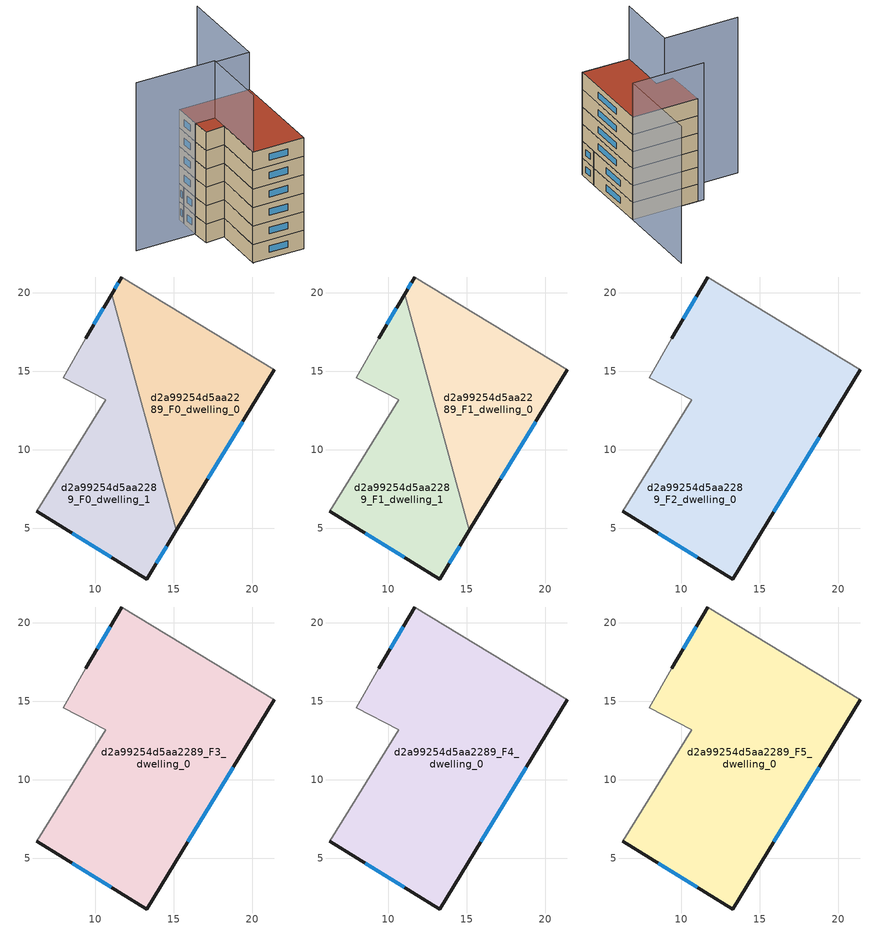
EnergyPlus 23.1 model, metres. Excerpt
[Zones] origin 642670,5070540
d2a99254d5aa2289_F0_dwelling_0
 floor ground (EU_floor_Construction): 21.4,15.08 15.17,4.87 11.05,19.9 11.69,20.99 z0
 wall outside (EU_wall_Construction): 11.69,20.99 11.05,19.9 / 15.17,4.87 21.4,15.08 z0:3
 wall adiabatic (EU_wall_Construction): 21.4,15.08 11.69,20.99 z0:3
 wall to d2a99254d5aa2289_F0_dwelling_1 (EU_wall_Construction): 11.05,19.9 15.17,4.87 z0:3
 window (EU_Window_Construction): 11.49,20.64 11.26,20.25 / 17.18,8.16 19.39,11.79 z0.97:2.03
d2a99254d5aa2289_F0_dwelling_1
 floor ground (EU_floor_Construction): 11.05,19.9 15.17,4.87 13.29,1.78 6.29,6.08 10.69,13.18 7.99,14.59 9.39,17.09 z0
 wall outside (EU_wall_Construction): 11.05,19.9 9.39,17.09 / 6.29,6.08 13.29,1.78 15.17,4.87 z0:3
 wall adiabatic (EU_wall_Construction): 9.39,17.09 7.99,14.59 10.69,13.18 6.29,6.08 z0:3
 window (EU_Window_Construction): 10.52,18.99 9.93,17.99 / 13.9,2.77 14.57,3.87 / 8.55,4.69 11.03,3.16 z0.97:2.03
d2a99254d5aa2289_F1_dwelling_0
 floor to d2a99254d5aa2289_F0_dwelling_0 (EU_floor_Construction): 21.4,15.08 15.17,4.87 11.05,19.9 11.69,20.99 z3
 wall outside (EU_wall_Construction): 11.69,20.99 11.05,19.9 / 15.17,4.87 21.4,15.08 z3:6
 wall adiabatic (EU_wall_Construction): 21.4,15.08 11.69,20.99 z3:6
 wall to d2a99254d5aa2289_F1_dwelling_1 (EU_wall_Construction): 11.05,19.9 15.17,4.87 z3:6
 window (EU_Window_Construction): 11.49,20.64 11.26,20.25 / 17.18,8.16 19.39,11.79 z3.97:5.03
d2a99254d5aa2289_F1_dwelling_1
 floor to d2a99254d5aa2289_F0_dwelling_1 (EU_floor_Construction): 11.05,19.9 15.17,4.87 13.29,1.78 6.29,6.08 10.69,13.18 7.99,14.59 9.39,17.09 z3
 wall outside (EU_wall_Construction): 11.05,19.9 9.39,17.09 / 6.29,6.08 13.29,1.78 15.17,4.87 z3:6
 wall adiabatic (EU_wall_Construction): 9.39,17.09 7.99,14.59 10.69,13.18 6.29,6.08 z3:6
 window (EU_Window_Construction): 10.52,18.99 9.93,17.99 / 13.9,2.77 14.57,3.87 / 8.55,4.69 11.03,3.16 z3.97:5.03
d2a99254d5aa2289_F2_dwelling_0
 floor to d2a99254d5aa2289_F1_dwelling_0 (EU_floor_Construction): 21.4,15.08 15.17,4.87 11.05,19.9 11.69,20.99 z6
 floor to d2a99254d5aa2289_F1_dwelling_1 (EU_floor_Construction): 11.05,19.9 15.17,4.87 13.29,1.78 6.29,6.08 10.69,13.18 7.99,14.59 9.39,17.09 z6
 wall outside (EU_wall_Construction): 11.69,20.99 9.39,17.09 / 6.29,6.08 13.29,1.78 21.4,15.08 z6:9
 wall adiabatic (EU_wall_Construction): 9.39,17.09 7.99,14.59 10.69,13.18 6.29,6.08 / 21.4,15.08 11.69,20.99 z6:9
 window (EU_Window_Construction): 10.95,19.73 10.13,18.35 / 15.91,6.07 18.78,10.79 / 8.55,4.69 11.03,3.16 z6.97:8.03
d2a99254d5aa2289_F3_dwelling_0
 floor to d2a99254d5aa2289_F2_dwelling_0 (EU_floor_Construction): 21.4,15.08 13.29,1.78 6.29,6.08 10.69,13.18 7.99,14.59 9.39,17.09 11.69,20.99 z9
 wall outside (EU_wall_Construction): 11.69,20.99 9.39,17.09 / 6.29,6.08 13.29,1.78 21.4,15.08 z9:12
 wall adiabatic (EU_wall_Construction): 9.39,17.09 7.99,14.59 10.69,13.18 6.29,6.08 / 21.4,15.08 11.69,20.99 z9:12
 window (EU_Window_Construction): 10.95,19.73 10.13,18.35 / 15.91,6.07 18.78,10.79 / 8.55,4.69 11.03,3.16 z9.97:11.03
d2a99254d5aa2289_F4_dwelling_0
 floor to d2a99254d5aa2289_F3_dwelling_0 (EU_floor_Construction): 21.4,15.08 13.29,1.78 6.29,6.08 10.69,13.18 7.99,14.59 9.39,17.09 11.69,20.99 z12
 wall outside (EU_wall_Construction): 11.69,20.99 9.39,17.09 / 6.29,6.08 13.29,1.78 21.4,15.08 z12:15
 wall adiabatic (EU_wall_Construction): 9.39,17.09 7.99,14.59 10.69,13.18 6.29,6.08 / 21.4,15.08 11.69,20.99 z12:15
 window (EU_Window_Construction): 10.95,19.73 10.13,18.35 / 15.91,6.07 18.78,10.79 / 8.55,4.69 11.03,3.16 z12.97:14.03
d2a99254d5aa2289_F5_dwelling_0
 floor to d2a99254d5aa2289_F4_dwelling_0 (EU_floor_Construction): 21.4,15.08 13.29,1.78 6.29,6.08 10.69,13.18 7.99,14.59 9.39,17.09 11.69,20.99 z15
 wall outside (EU_wall_Construction): 11.69,20.99 9.39,17.09 / 6.29,6.08 13.29,1.78 21.4,15.08 z15:18
 wall adiabatic (EU_wall_Construction): 9.39,17.09 7.99,14.59 10.69,13.18 6.29,6.08 / 21.4,15.08 11.69,20.99 z15:18
 window (EU_Window_Construction): 10.95,19.73 10.13,18.35 / 15.91,6.07 18.78,10.79 / 8.55,4.69 11.03,3.16 z15.97:17.03
 roof outside (EU_roof_Construction): 13.29,1.78 21.4,15.08 11.69,20.99 9.39,17.09 7.99,14.59 10.69,13.18 6.29,6.08 z18
shading: 29.12,27.81 21.39,15.06 / 21.39,15.06 10.79,21.49 z0:24; 1.27,22.1 12.09,15.45 / 12.09,15.45 6.3,6.04 z0:27.3
[Building]
EU S2 Campaign: North Axis=0; Terrain=City; Solar Distribution=FullExterior
[Site:Location]
Lyon-Bron: Latitude=45.75; Longitude=5; Time Zone=1; Elevation=198
[SizingPeriod:WeatherFileDays]
AnnualSizingPeriod: Begin Month=1; Begin Day of Month=1; End Month=12; End Day of Month=31; Day of Week for Start Day=Monday; Use Weather File Daylight Saving Period=No; Use Weather File Rain and Snow Indicators=No
[MATERIAL]
EU_InternalMass_Material: Roughness=MediumRough; Thickness=0.1; Conductivity=1; Density=1800; Specific Heat=900; Thermal Absorptance=0.9; Solar Absorptance=0.7; Visible Absorptance=0.7
[MATERIAL:NOMASS] Roughness=MediumRough; Thermal Absorptance=0.9; Solar Absorptance=0.7; Visible Absorptance=0.7
Name | Thermal Resistance
EU_wall_NoMass | 2.20426
EU_roof_NoMass | 1.82421
EU_floor_NoMass | 2.14752
[WINDOWMATERIAL:SIMPLEGLAZINGSYSTEM]
EU_Window_SimpleGlazing: UFactor=2.59914; Solar Heat Gain Coefficient=0.76; Visible Transmittance=0.76
[CONSTRUCTION]
EU_wall_Construction: EU_wall_NoMass
EU_roof_Construction: EU_roof_NoMass
EU_floor_Construction: EU_floor_NoMass
EU_InternalMass_Construction: EU_InternalMass_Material
EU_Window_Construction: EU_Window_SimpleGlazing
[ZONE] Type=1; Multiplier=1; Ceiling Height=autocalculate; Floor Area=autocalculate; Part of Total Floor Area=Yes
Name | Volume
d2a99254d5aa2289_F0_dwelling_0; d2a99254d5aa2289_F1_dwelling_0 | 225.209
d2a99254d5aa2289_F2_dwelling_0; d2a99254d5aa2289_F3_dwelling_0; d2a99254d5aa2289_F4_dwelling_0; d2a99254d5aa2289_F5_dwelling_0 | 450.417
d2a99254d5aa2289_F0_dwelling_1 | 225.213
d2a99254d5aa2289_F1_dwelling_1 | 225.211
[INTERNALMASS] Construction=EU_InternalMass_Construction
Name | Zone or ZoneList | Surface Area
d2a99254d5aa2289_F0_dwelling_0_EU_InternalMass | d2a99254d5aa2289_F0_dwelling_0 | 75.0695
d2a99254d5aa2289_F0_dwelling_1_EU_InternalMass | d2a99254d5aa2289_F0_dwelling_1 | 75.0708
d2a99254d5aa2289_F1_dwelling_0_EU_InternalMass | d2a99254d5aa2289_F1_dwelling_0 | 75.0695
d2a99254d5aa2289_F1_dwelling_1_EU_InternalMass | d2a99254d5aa2289_F1_dwelling_1 | 75.0708
d2a99254d5aa2289_F2_dwelling_0_EU_InternalMass | d2a99254d5aa2289_F2_dwelling_0 | 150.139
d2a99254d5aa2289_F3_dwelling_0_EU_InternalMass | d2a99254d5aa2289_F3_dwelling_0 | 150.139
d2a99254d5aa2289_F4_dwelling_0_EU_InternalMass | d2a99254d5aa2289_F4_dwelling_0 | 150.139
d2a99254d5aa2289_F5_dwelling_0_EU_InternalMass | d2a99254d5aa2289_F5_dwelling_0 | 150.139
[OTHEREQUIPMENT] Fuel Type=Electricity; Design Level Calculation Method=Watts/Area; Power per Zone Floor Area=1; Fraction Latent=0; Fraction Radiant=0; Fraction Lost=0; Carbon Dioxide Generation Rate=0; EndUse Subcategory=EU_Step8_InternalGains
Name | Zone or ZoneList or Space or SpaceList | Schedule
EU_Step8_InternalGain_d2a99254d5aa2289_F0_dwelling_0_f000 | d2a99254d5aa2289_F0_dwelling_0 | EU_Step8_GainSchedule_d2a99254d5aa2289_F0_dwelling_0_f000
EU_Step8_InternalGain_d2a99254d5aa2289_F0_dwelling_1_f000 | d2a99254d5aa2289_F0_dwelling_1 | EU_Step8_GainSchedule_d2a99254d5aa2289_F0_dwelling_1_f000
EU_Step8_InternalGain_d2a99254d5aa2289_F1_dwelling_0_f000 | d2a99254d5aa2289_F1_dwelling_0 | EU_Step8_GainSchedule_d2a99254d5aa2289_F1_dwelling_0_f000
EU_Step8_InternalGain_d2a99254d5aa2289_F1_dwelling_1_f000 | d2a99254d5aa2289_F1_dwelling_1 | EU_Step8_GainSchedule_d2a99254d5aa2289_F1_dwelling_1_f000
EU_Step8_InternalGain_d2a99254d5aa2289_F2_dwelling_0_f000 | d2a99254d5aa2289_F2_dwelling_0 | EU_Step8_GainSchedule_d2a99254d5aa2289_F2_dwelling_0_f000
EU_Step8_InternalGain_d2a99254d5aa2289_F3_dwelling_0_f000 | d2a99254d5aa2289_F3_dwelling_0 | EU_Step8_GainSchedule_d2a99254d5aa2289_F3_dwelling_0_f000
EU_Step8_InternalGain_d2a99254d5aa2289_F4_dwelling_0_f000 | d2a99254d5aa2289_F4_dwelling_0 | EU_Step8_GainSchedule_d2a99254d5aa2289_F4_dwelling_0_f000
EU_Step8_InternalGain_d2a99254d5aa2289_F5_dwelling_0_f000 | d2a99254d5aa2289_F5_dwelling_0 | EU_Step8_GainSchedule_d2a99254d5aa2289_F5_dwelling_0_f000
[ZONEVENTILATION:DESIGNFLOWRATE] Schedule=EU_AlwaysOn; Design Flow Rate Calculation Method=AirChanges/Hour; Air Changes per Hour=0.567084; Ventilation Type=Natural; Fan Pressure Rise=0; Fan Total Efficiency=1; Constant Term Coefficient=1; Temperature Term Coefficient=0; Velocity Term Coefficient=0; Velocity Squared Term Coefficient=0; Minimum Indoor Temperature=-100; Maximum Indoor Temperature=100; Delta Temperature=-100; Minimum Outdoor Temperature=-100; Maximum Outdoor Temperature=100; Maximum Wind Speed=40
Name | Zone or ZoneList or Space or SpaceList
EU_ConstantAir_d2a99254d5aa2289_F0_dwelling_0 | d2a99254d5aa2289_F0_dwelling_0
EU_ConstantAir_d2a99254d5aa2289_F0_dwelling_1 | d2a99254d5aa2289_F0_dwelling_1
EU_ConstantAir_d2a99254d5aa2289_F1_dwelling_0 | d2a99254d5aa2289_F1_dwelling_0
EU_ConstantAir_d2a99254d5aa2289_F1_dwelling_1 | d2a99254d5aa2289_F1_dwelling_1
EU_ConstantAir_d2a99254d5aa2289_F2_dwelling_0 | d2a99254d5aa2289_F2_dwelling_0
EU_ConstantAir_d2a99254d5aa2289_F3_dwelling_0 | d2a99254d5aa2289_F3_dwelling_0
EU_ConstantAir_d2a99254d5aa2289_F4_dwelling_0 | d2a99254d5aa2289_F4_dwelling_0
EU_ConstantAir_d2a99254d5aa2289_F5_dwelling_0 | d2a99254d5aa2289_F5_dwelling_0
[HVACTEMPLATE:THERMOSTAT] Constant Heating Setpoint=20; Constant Cooling Setpoint=50
EU_HeatOnly_d2a99254d5aa2289_F0_dwelling_0; EU_HeatOnly_d2a99254d5aa2289_F0_dwelling_1; EU_HeatOnly_d2a99254d5aa2289_F1_dwelling_0; EU_HeatOnly_d2a99254d5aa2289_F1_dwelling_1; EU_HeatOnly_d2a99254d5aa2289_F2_dwelling_0; EU_HeatOnly_d2a99254d5aa2289_F3_dwelling_0; EU_HeatOnly_d2a99254d5aa2289_F4_dwelling_0; EU_HeatOnly_d2a99254d5aa2289_F5_dwelling_0
[HVACTEMPLATE:ZONE:IDEALLOADSAIRSYSTEM] System Availability Schedule=EU_AlwaysOn; Maximum Heating Supply Air Temperature=50; Minimum Cooling Supply Air Temperature=13; Maximum Heating Supply Air Humidity Ratio=0.0156; Minimum Cooling Supply Air Humidity Ratio=0.0077; Heating Limit=NoLimit; Cooling Limit=NoLimit; Heating Availability Schedule=EU_AlwaysOn; Cooling Availability Schedule=EU_CoolingOff; Dehumidification Control Type=ConstantSensibleHeatRatio; Cooling Sensible Heat Ratio=0.7; Dehumidification Setpoint=60; Humidification Control Type=None; Humidification Setpoint=30; Outdoor Air Method=None; Outdoor Air Flow Rate per Person=0.00944; Outdoor Air Flow Rate per Zone Floor Area=0; Outdoor Air Flow Rate per Zone=0; Demand Controlled Ventilation Type=None; Outdoor Air Economizer Type=NoEconomizer; Heat Recovery Type=None; Sensible Heat Recovery Effectiveness=0.7; Latent Heat Recovery Effectiveness=0.65
Name | Template Thermostat
d2a99254d5aa2289_F0_dwelling_0 | EU_HeatOnly_d2a99254d5aa2289_F0_dwelling_0
d2a99254d5aa2289_F0_dwelling_1 | EU_HeatOnly_d2a99254d5aa2289_F0_dwelling_1
d2a99254d5aa2289_F1_dwelling_0 | EU_HeatOnly_d2a99254d5aa2289_F1_dwelling_0
d2a99254d5aa2289_F1_dwelling_1 | EU_HeatOnly_d2a99254d5aa2289_F1_dwelling_1
d2a99254d5aa2289_F2_dwelling_0 | EU_HeatOnly_d2a99254d5aa2289_F2_dwelling_0
d2a99254d5aa2289_F3_dwelling_0 | EU_HeatOnly_d2a99254d5aa2289_F3_dwelling_0
d2a99254d5aa2289_F4_dwelling_0 | EU_HeatOnly_d2a99254d5aa2289_F4_dwelling_0
d2a99254d5aa2289_F5_dwelling_0 | EU_HeatOnly_d2a99254d5aa2289_F5_dwelling_0
[SIZING:ZONE] Zone Cooling Design Supply Air Temperature Input Method=SupplyAirTemperature; Zone Cooling Design Supply Air Temperature=13; Zone Heating Design Supply Air Temperature Input Method=SupplyAirTemperature; Zone Heating Design Supply Air Temperature=50; Zone Cooling Design Supply Air Humidity Ratio=0.008; Zone Heating Design Supply Air Humidity Ratio=0.008; Cooling Design Air Flow Method=DesignDay; Cooling Design Air Flow Rate=0; Cooling Minimum Air Flow per Zone Floor Area=0.000762; Cooling Minimum Air Flow=0; Cooling Minimum Air Flow Fraction=0.2; Heating Design Air Flow Method=DesignDay; Heating Design Air Flow Rate=0; Heating Maximum Air Flow per Zone Floor Area=0.002032; Heating Maximum Air Flow=0.141576; Heating Maximum Air Flow Fraction=0.3; Account for Dedicated Outdoor Air System=No; Dedicated Outdoor Air System Control Strategy=NeutralSupplyAir; Dedicated Outdoor Air Low Setpoint Temperature for Design=autosize; Dedicated Outdoor Air High Setpoint Temperature for Design=autosize; Zone Load Sizing Method=Sensible Load Only No Latent Load; Zone Latent Cooling Design Supply Air Humidity Ratio Input Method=HumidityRatioDifference; Zone Cooling Design Supply Air Humidity Ratio Difference=0.005; Zone Latent Heating Design Supply Air Humidity Ratio Input Method=HumidityRatioDifference; Zone Humidification Design Supply Air Humidity Ratio Difference=0.005
d2a99254d5aa2289_F0_dwelling_0; d2a99254d5aa2289_F0_dwelling_1; d2a99254d5aa2289_F1_dwelling_0; d2a99254d5aa2289_F1_dwelling_1; d2a99254d5aa2289_F2_dwelling_0; d2a99254d5aa2289_F3_dwelling_0; d2a99254d5aa2289_F4_dwelling_0; d2a99254d5aa2289_F5_dwelling_0
[SCHEDULE:CONSTANT]
Name | Hourly Value
EU_AlwaysOn | 1
EU_CoolingOff | 0
[SCHEDULE:FILE] Column Number=1; Rows to Skip at Top=0; Number of Hours of Data=8760; Column Separator=Comma; Interpolate to Timestep=No; Minutes per Item=60; Adjust Schedule for Daylight Savings=Yes
Name | File
EU_Step8_GainSchedule_d2a99254d5aa2289_F0_dwelling_0_f000 | ../../schedules/d2a99254d5aa2289/d2a99254d5aa2289_F0_dwelling_0_f000_gain.csv
EU_Step8_GainSchedule_d2a99254d5aa2289_F0_dwelling_1_f000 | ../../schedules/d2a99254d5aa2289/d2a99254d5aa2289_F0_dwelling_1_f000_gain.csv
EU_Step8_GainSchedule_d2a99254d5aa2289_F1_dwelling_0_f000 | ../../schedules/d2a99254d5aa2289/d2a99254d5aa2289_F1_dwelling_0_f000_gain.csv
EU_Step8_GainSchedule_d2a99254d5aa2289_F1_dwelling_1_f000 | ../../schedules/d2a99254d5aa2289/d2a99254d5aa2289_F1_dwelling_1_f000_gain.csv
EU_Step8_GainSchedule_d2a99254d5aa2289_F2_dwelling_0_f000 | ../../schedules/d2a99254d5aa2289/d2a99254d5aa2289_F2_dwelling_0_f000_gain.csv
EU_Step8_GainSchedule_d2a99254d5aa2289_F3_dwelling_0_f000 | ../../schedules/d2a99254d5aa2289/d2a99254d5aa2289_F3_dwelling_0_f000_gain.csv
EU_Step8_GainSchedule_d2a99254d5aa2289_F4_dwelling_0_f000 | ../../schedules/d2a99254d5aa2289/d2a99254d5aa2289_F4_dwelling_0_f000_gain.csv
EU_Step8_GainSchedule_d2a99254d5aa2289_F5_dwelling_0_f000 | ../../schedules/d2a99254d5aa2289/d2a99254d5aa2289_F5_dwelling_0_f000_gain.csv
